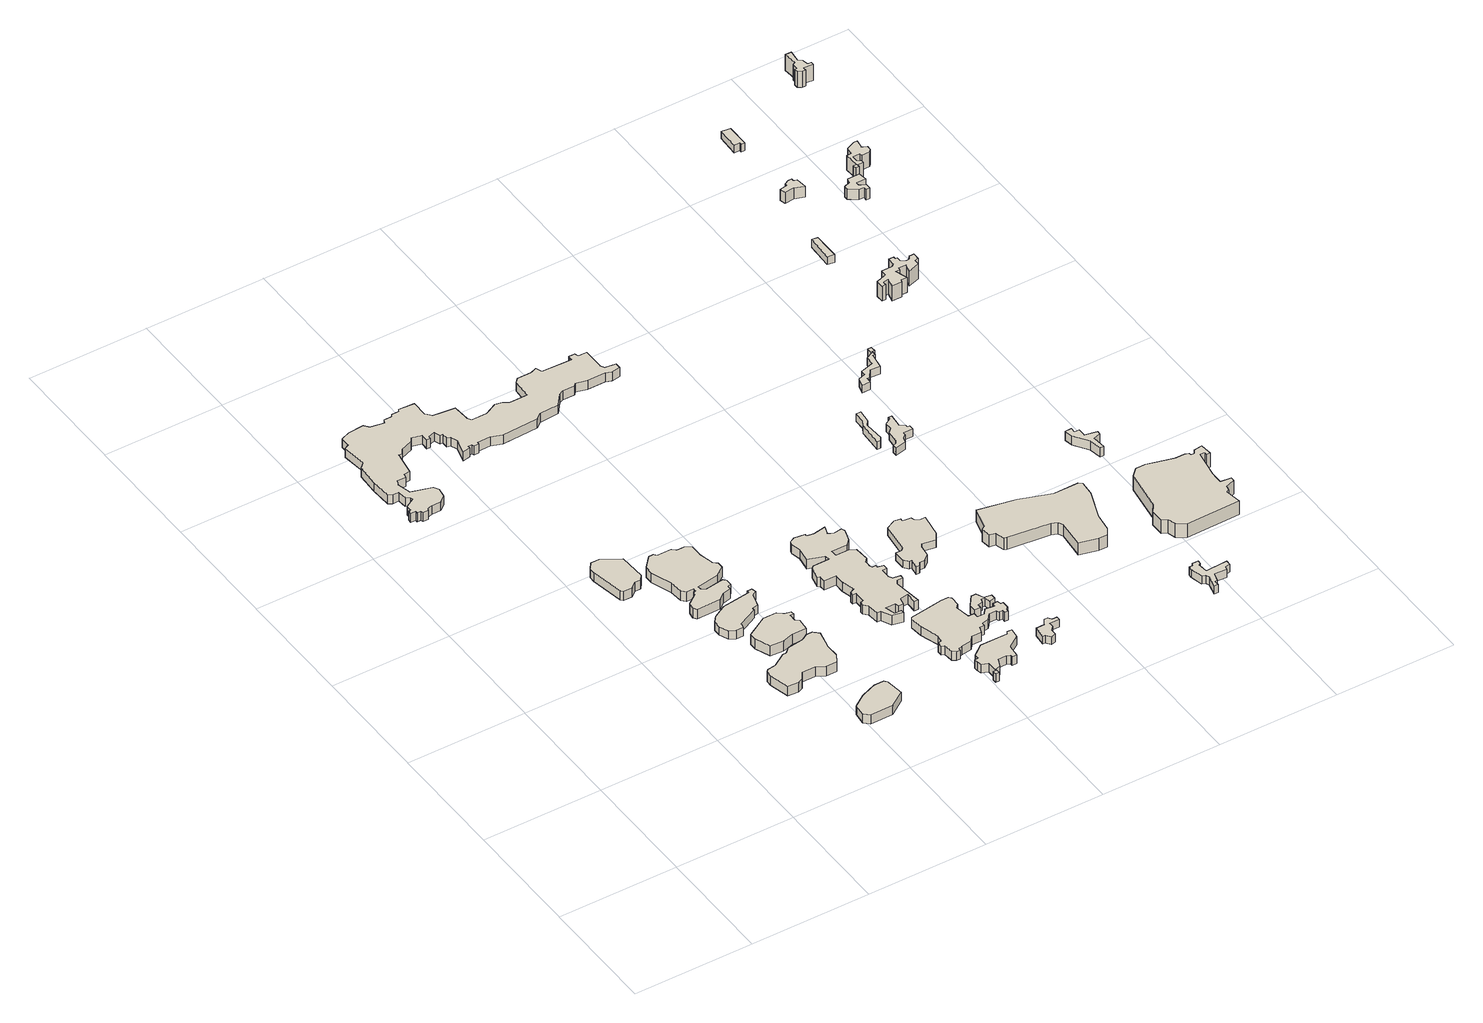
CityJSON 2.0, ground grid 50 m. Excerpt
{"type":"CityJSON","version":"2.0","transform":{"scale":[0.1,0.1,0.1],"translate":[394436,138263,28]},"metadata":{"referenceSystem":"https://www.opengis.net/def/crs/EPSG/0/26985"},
"CityObjects":{
"building1":{"type":"Building","attributes":{"measuredHeight":4.17,"roofElevation":59.48,"groundElevation":55.31,"footprintArea":204,"confidence":0.83,"heightSource":"learned pixel-footprint scale","storeysAboveGround":1},"geometry":[{"type":"Solid","lod":"1","boundaries":[[[[0,1,2,3,4,5,6,7,8,9,10]],[[11,12,13,14,15,16,17,18,19,20,21]],[[10,9,12,11]],[[9,8,13,12]],[[8,7,14,13]],[[7,6,15,14]],[[6,5,16,15]],[[5,4,17,16]],[[4,3,18,17]],[[3,2,19,18]],[[2,1,20,19]],[[1,0,21,20]],[[0,10,11,21]]]]}]},
"building2":{"type":"Building","attributes":{"measuredHeight":4.45,"roofElevation":58.15,"groundElevation":53.7,"footprintArea":373,"confidence":0.89,"heightSource":"learned pixel-footprint scale","storeysAboveGround":1},"geometry":[{"type":"Solid","lod":"1","boundaries":[[[[22,23,24,25,26,27,28,29,30,31,32,33,34,35,36,37,38,39,40,41]],[[42,43,44,45,46,47,48,49,50,51,52,53,54,55,56,57,58,59,60,61]],[[41,40,43,42]],[[40,39,44,43]],[[39,38,45,44]],[[38,37,46,45]],[[37,36,47,46]],[[36,35,48,47]],[[35,34,49,48]],[[34,33,50,49]],[[33,32,51,50]],[[32,31,52,51]],[[31,30,53,52]],[[30,29,54,53]],[[29,28,55,54]],[[28,27,56,55]],[[27,26,57,56]],[[26,25,58,57]],[[25,24,59,58]],[[24,23,60,59]],[[23,22,61,60]],[[22,41,42,61]]]]}]},
"building3":{"type":"Building","attributes":{"measuredHeight":4.24,"roofElevation":57.32,"groundElevation":53.08,"footprintArea":181,"confidence":0.87,"heightSource":"learned pixel-footprint scale","storeysAboveGround":1},"geometry":[{"type":"Solid","lod":"1","boundaries":[[[[62,63,64,65,66,67,68,69,70]],[[71,72,73,74,75,76,77,78,79]],[[70,69,72,71]],[[69,68,73,72]],[[68,67,74,73]],[[67,66,75,74]],[[66,65,76,75]],[[65,64,77,76]],[[64,63,78,77]],[[63,62,79,78]],[[62,70,71,79]]]]}]},
"building4":{"type":"Building","attributes":{"measuredHeight":3.87,"roofElevation":58.15,"groundElevation":54.28,"footprintArea":185.8,"confidence":0.88,"heightSource":"learned pixel-footprint scale","storeysAboveGround":1},"geometry":[{"type":"Solid","lod":"1","boundaries":[[[[80,81,82,83,84,85,86,87,88,89,90,91,92,93,94,95]],[[96,97,98,99,100,101,102,103,104,105,106,107,108,109,110,111]],[[95,94,97,96]],[[94,93,98,97]],[[93,92,99,98]],[[92,91,100,99]],[[91,90,101,100]],[[90,89,102,101]],[[89,88,103,102]],[[88,87,104,103]],[[87,86,105,104]],[[86,85,106,105]],[[85,84,107,106]],[[84,83,108,107]],[[83,82,109,108]],[[82,81,110,109]],[[81,80,111,110]],[[80,95,96,111]]]]}]},
"building5":{"type":"Building","attributes":{"measuredHeight":4.7,"roofElevation":58.59,"groundElevation":53.89,"footprintArea":216.8,"confidence":0.84,"heightSource":"learned pixel-footprint scale","storeysAboveGround":2},"geometry":[{"type":"Solid","lod":"1","boundaries":[[[[112,113,114,115,116,117,118,119,120,121,122,123,124,125]],[[126,127,128,129,130,131,132,133,134,135,136,137,138,139]],[[125,124,127,126]],[[124,123,128,127]],[[123,122,129,128]],[[122,121,130,129]],[[121,120,131,130]],[[120,119,132,131]],[[119,118,133,132]],[[118,117,134,133]],[[117,116,135,134]],[[116,115,136,135]],[[115,114,137,136]],[[114,113,138,137]],[[113,112,139,138]],[[112,125,126,139]]]]}]},
"building6":{"type":"Building","attributes":{"measuredHeight":4.59,"roofElevation":59.08,"groundElevation":54.49,"footprintArea":534.2,"confidence":0.87,"heightSource":"learned pixel-footprint scale","storeysAboveGround":2},"geometry":[{"type":"Solid","lod":"1","boundaries":[[[[140,141,142,143,144,145,146,147,148,149,150,151,152,153,154,155,156,157,158,159,160,161,162,163,164,165,166,167,168,169,170,171,172,173]],[[174,175,176,177,178,179,180,181,182,183,184,185,186,187,188,189,190,191,192,193,194,195,196,197,198,199,200,201,202,203,204,205,206,207]],[[173,172,175,174]],[[172,171,176,175]],[[171,170,177,176]],[[170,169,178,177]],[[169,168,179,178]],[[168,167,180,179]],[[167,166,181,180]],[[166,165,182,181]],[[165,164,183,182]],[[164,163,184,183]],[[163,162,185,184]],[[162,161,186,185]],[[161,160,187,186]],[[160,159,188,187]],[[159,158,189,188]],[[158,157,190,189]],[[157,156,191,190]],[[156,155,192,191]],[[155,154,193,192]],[[154,153,194,193]],[[153,152,195,194]],[[152,151,196,195]],[[151,150,197,196]],[[150,149,198,197]],[[149,148,199,198]],[[148,147,200,199]],[[147,146,201,200]],[[146,145,202,201]],[[145,144,203,202]],[[144,143,204,203]],[[143,142,205,204]],[[142,141,206,205]],[[141,140,207,206]],[[140,173,174,207]]]]}]},
"building7":{"type":"Building","attributes":{"measuredHeight":4.15,"roofElevation":64.35,"groundElevation":60.2,"footprintArea":1922.8,"confidence":0.74,"heightSource":"learned pixel-footprint scale","storeysAboveGround":1},"geometry":[{"type":"Solid","lod":"1","boundaries":[[[[208,209,210,211,212,213,214,215,216,217,218,219,220,221,222,223,224,225,226,227,228,229,230,231,232,233,234,235,236,237,238,239,240,241,242,243,244,245,246,247,248,249,250,251,252,253,254,255,256,257,258,259,260,261,262,263,264,265,266,267,268,269,270,271,272,273,274,275,276,277,278,279,280,281,282,283,284,285,286,287,288,289,290,291,292,293,294,295,296,297,298,299,300,301,302,303,304,305,306,307,308]],[[309,310,311,312,313,314,315,316,317,318,319,320,321,322,323,324,325,326,327,328,329,330,331,332,333,334,335,336,337,338,339,340,341,342,343,344,345,346,347,348,349,350,351,352,353,354,355,356,357,358,359,360,361,362,363,364,365,366,367,368,369,370,371,372,373,374,375,376,377,378,379,380,381,382,383,384,385,386,387,388,389,390,391,392,393,394,395,396,397,398,399,400,401,402,403,404,405,406,407,408,409]],[[308,307,310,309]],[[307,306,311,310]],[[306,305,312,311]],[[305,304,313,312]],[[304,303,314,313]],[[303,302,315,314]],[[302,301,316,315]],[[301,300,317,316]],[[300,299,318,317]],[[299,298,319,318]],[[298,297,320,319]],[[297,296,321,320]],[[296,295,322,321]],[[295,294,323,322]],[[294,293,324,323]],[[293,292,325,324]],[[292,291,326,325]],[[291,290,327,326]],[[290,289,328,327]],[[289,288,329,328]],[[288,287,330,329]],[[287,286,331,330]],[[286,285,332,331]],[[285,284,333,332]],[[284,283,334,333]],[[283,282,335,334]],[[282,281,336,335]],[[281,280,337,336]],[[280,279,338,337]],[[279,278,339,338]],[[278,277,340,339]],[[277,276,341,340]],[[276,275,342,341]],[[275,274,343,342]],[[274,273,344,343]],[[273,272,345,344]],[[272,271,346,345]],[[271,270,347,346]],[[270,269,348,347]],[[269,268,349,348]],[[268,267,350,349]],[[267,266,351,350]],[[266,265,352,351]],[[265,264,353,352]],[[264,263,354,353]],[[263,262,355,354]],[[262,261,356,355]],[[261,260,357,356]],[[260,259,358,357]],[[259,258,359,358]],[[258,257,360,359]],[[257,256,361,360]],[[256,255,362,361]],[[255,254,363,362]],[[254,253,364,363]],[[253,252,365,364]],[[252,251,366,365]],[[251,250,367,366]],[[250,249,368,367]],[[249,248,369,368]],[[248,247,370,369]],[[247,246,371,370]],[[246,245,372,371]],[[245,244,373,372]],[[244,243,374,373]],[[243,242,375,374]],[[242,241,376,375]],[[241,240,377,376]],[[240,239,378,377]],[[239,238,379,378]],[[238,237,380,379]],[[237,236,381,380]],[[236,235,382,381]],[[235,234,383,382]],[[234,233,384,383]],[[233,232,385,384]],[[232,231,386,385]],[[231,230,387,386]],[[230,229,388,387]],[[229,228,389,388]],[[228,227,390,389]],[[227,226,391,390]],[[226,225,392,391]],[[225,224,393,392]],[[224,223,394,393]],[[223,222,395,394]],[[222,221,396,395]],[[221,220,397,396]],[[220,219,398,397]],[[219,218,399,398]],[[218,217,400,399]],[[217,216,401,400]],[[216,215,402,401]],[[215,214,403,402]],[[214,213,404,403]],[[213,212,405,404]],[[212,211,406,405]],[[211,210,407,406]],[[210,209,408,407]],[[209,208,409,408]],[[208,308,309,409]]]]}]},
"building8":{"type":"Building","attributes":{"measuredHeight":4.42,"roofElevation":57.79,"groundElevation":53.37,"footprintArea":798.2,"confidence":0.84,"heightSource":"learned pixel-footprint scale","storeysAboveGround":1},"geometry":[{"type":"Solid","lod":"1","boundaries":[[[[410,411,412,413,414,415,416,417,418,419,420,421,422,423,424,425,426,427,428,429,430,431,432,433,434,435,436,437,438,439,440,441,442,443,444,445,446,447,448,449,450,451,452,453,454,455,456,457,458,459,460,461,462,463,464,465,466,467,468,469,470,471,472,473,474]],[[475,476,477,478,479,480,481,482,483,484,485,486,487,488,489,490,491,492,493,494,495,496,497,498,499,500,501,502,503,504,505,506,507,508,509,510,511,512,513,514,515,516,517,518,519,520,521,522,523,524,525,526,527,528,529,530,531,532,533,534,535,536,537,538,539]],[[474,473,476,475]],[[473,472,477,476]],[[472,471,478,477]],[[471,470,479,478]],[[470,469,480,479]],[[469,468,481,480]],[[468,467,482,481]],[[467,466,483,482]],[[466,465,484,483]],[[465,464,485,484]],[[464,463,486,485]],[[463,462,487,486]],[[462,461,488,487]],[[461,460,489,488]],[[460,459,490,489]],[[459,458,491,490]],[[458,457,492,491]],[[457,456,493,492]],[[456,455,494,493]],[[455,454,495,494]],[[454,453,496,495]],[[453,452,497,496]],[[452,451,498,497]],[[451,450,499,498]],[[450,449,500,499]],[[449,448,501,500]],[[448,447,502,501]],[[447,446,503,502]],[[446,445,504,503]],[[445,444,505,504]],[[444,443,506,505]],[[443,442,507,506]],[[442,441,508,507]],[[441,440,509,508]],[[440,439,510,509]],[[439,438,511,510]],[[438,437,512,511]],[[437,436,513,512]],[[436,435,514,513]],[[435,434,515,514]],[[434,433,516,515]],[[433,432,517,516]],[[432,431,518,517]],[[431,430,519,518]],[[430,429,520,519]],[[429,428,521,520]],[[428,427,522,521]],[[427,426,523,522]],[[426,425,524,523]],[[425,424,525,524]],[[424,423,526,525]],[[423,422,527,526]],[[422,421,528,527]],[[421,420,529,528]],[[420,419,530,529]],[[419,418,531,530]],[[418,417,532,531]],[[417,416,533,532]],[[416,415,534,533]],[[415,414,535,534]],[[414,413,536,535]],[[413,412,537,536]],[[412,411,538,537]],[[411,410,539,538]],[[410,474,475,539]]]]}]},
"building9":{"type":"Building","attributes":{"measuredHeight":4.07,"roofElevation":55.33,"groundElevation":51.26,"footprintArea":173.2,"confidence":0.86,"heightSource":"learned pixel-footprint scale","storeysAboveGround":1},"geometry":[{"type":"Solid","lod":"1","boundaries":[[[[540,541,542,543,544,545,546,547,548,549,550,551,552,553,554,555,556,557,558,559,560,561,562]],[[563,564,565,566,567,568,569,570,571,572,573,574,575,576,577,578,579,580,581,582,583,584,585]],[[562,561,564,563]],[[561,560,565,564]],[[560,559,566,565]],[[559,558,567,566]],[[558,557,568,567]],[[557,556,569,568]],[[556,555,570,569]],[[555,554,571,570]],[[554,553,572,571]],[[553,552,573,572]],[[552,551,574,573]],[[551,550,575,574]],[[550,549,576,575]],[[549,548,577,576]],[[548,547,578,577]],[[547,546,579,578]],[[546,545,580,579]],[[545,544,581,580]],[[544,543,582,581]],[[543,542,583,582]],[[542,541,584,583]],[[541,540,585,584]],[[540,562,563,585]]]]}]},
"building10":{"type":"Building","attributes":{"measuredHeight":4.09,"roofElevation":55.97,"groundElevation":51.88,"footprintArea":446.2,"confidence":0.87,"heightSource":"learned pixel-footprint scale","storeysAboveGround":1},"geometry":[{"type":"Solid","lod":"1","boundaries":[[[[586,587,588,589,590,591,592,593,594,595,596,597,598,599,600,601,602,603,604,605,606,607,608,609,610,611,612,613,614,615,616,617,618,619,620,621,622,623,624,625,626,627,628]],[[629,630,631,632,633,634,635,636,637,638,639,640,641,642,643,644,645,646,647,648,649,650,651,652,653,654,655,656,657,658,659,660,661,662,663,664,665,666,667,668,669,670,671]],[[628,627,630,629]],[[627,626,631,630]],[[626,625,632,631]],[[625,624,633,632]],[[624,623,634,633]],[[623,622,635,634]],[[622,621,636,635]],[[621,620,637,636]],[[620,619,638,637]],[[619,618,639,638]],[[618,617,640,639]],[[617,616,641,640]],[[616,615,642,641]],[[615,614,643,642]],[[614,613,644,643]],[[613,612,645,644]],[[612,611,646,645]],[[611,610,647,646]],[[610,609,648,647]],[[609,608,649,648]],[[608,607,650,649]],[[607,606,651,650]],[[606,605,652,651]],[[605,604,653,652]],[[604,603,654,653]],[[603,602,655,654]],[[602,601,656,655]],[[601,600,657,656]],[[600,599,658,657]],[[599,598,659,658]],[[598,597,660,659]],[[597,596,661,660]],[[596,595,662,661]],[[595,594,663,662]],[[594,593,664,663]],[[593,592,665,664]],[[592,591,666,665]],[[591,590,667,666]],[[590,589,668,667]],[[589,588,669,668]],[[588,587,670,669]],[[587,586,671,670]],[[586,628,629,671]]]]}]},
"building11":{"type":"Building","attributes":{"measuredHeight":3.8,"roofElevation":55.6,"groundElevation":51.8,"footprintArea":33.2,"confidence":0.72,"heightSource":"learned pixel-footprint scale","storeysAboveGround":1},"geometry":[{"type":"Solid","lod":"1","boundaries":[[[[672,673,674,675,676,677,678,679,680,681,682,683,684]],[[685,686,687,688,689,690,691,692,693,694,695,696,697]],[[684,683,686,685]],[[683,682,687,686]],[[682,681,688,687]],[[681,680,689,688]],[[680,679,690,689]],[[679,678,691,690]],[[678,677,692,691]],[[677,676,693,692]],[[676,675,694,693]],[[675,674,695,694]],[[674,673,696,695]],[[673,672,697,696]],[[672,684,685,697]]]]}]},
"building12":{"type":"Building","attributes":{"measuredHeight":3.57,"roofElevation":54.19,"groundElevation":50.62,"footprintArea":42,"confidence":0.79,"heightSource":"learned pixel-footprint scale","storeysAboveGround":1},"geometry":[{"type":"Solid","lod":"1","boundaries":[[[[698,699,700,701,702,703,704,705,706,707,708,709,710,711]],[[712,713,714,715,716,717,718,719,720,721,722,723,724,725]],[[711,710,713,712]],[[710,709,714,713]],[[709,708,715,714]],[[708,707,716,715]],[[707,706,717,716]],[[706,705,718,717]],[[705,704,719,718]],[[704,703,720,719]],[[703,702,721,720]],[[702,701,722,721]],[[701,700,723,722]],[[700,699,724,723]],[[699,698,725,724]],[[698,711,712,725]]]]}]},
"building13":{"type":"Building","attributes":{"measuredHeight":3.6,"roofElevation":56.63,"groundElevation":53.03,"footprintArea":279.2,"confidence":0.84,"heightSource":"learned pixel-footprint scale","storeysAboveGround":1},"geometry":[{"type":"Solid","lod":"1","boundaries":[[[[726,727,728,729,730,731,732,733,734,735,736,737,738,739,740,741,742,743,744,745,746,747,748]],[[749,750,751,752,753,754,755,756,757,758,759,760,761,762,763,764,765,766,767,768,769,770,771]],[[748,747,750,749]],[[747,746,751,750]],[[746,745,752,751]],[[745,744,753,752]],[[744,743,754,753]],[[743,742,755,754]],[[742,741,756,755]],[[741,740,757,756]],[[740,739,758,757]],[[739,738,759,758]],[[738,737,760,759]],[[737,736,761,760]],[[736,735,762,761]],[[735,734,763,762]],[[734,733,764,763]],[[733,732,765,764]],[[732,731,766,765]],[[731,730,767,766]],[[730,729,768,767]],[[729,728,769,768]],[[728,727,770,769]],[[727,726,771,770]],[[726,748,749,771]]]]}]},
"building14":{"type":"Building","attributes":{"measuredHeight":5.55,"roofElevation":58.07,"groundElevation":52.52,"footprintArea":858.5,"confidence":0.84,"heightSource":"learned pixel-footprint scale","storeysAboveGround":2},"geometry":[{"type":"Solid","lod":"1","boundaries":[[[[772,773,774,775,776,777,778,779,780,781,782,783,784,785,786,787,788,789,790,791]],[[792,793,794,795,796,797,798,799,800,801,802,803,804,805,806,807,808,809,810,811]],[[791,790,793,792]],[[790,789,794,793]],[[789,788,795,794]],[[788,787,796,795]],[[787,786,797,796]],[[786,785,798,797]],[[785,784,799,798]],[[784,783,800,799]],[[783,782,801,800]],[[782,781,802,801]],[[781,780,803,802]],[[780,779,804,803]],[[779,778,805,804]],[[778,777,806,805]],[[777,776,807,806]],[[776,775,808,807]],[[775,774,809,808]],[[774,773,810,809]],[[773,772,811,810]],[[772,791,792,811]]]]}]},
"building15":{"type":"Building","attributes":{"measuredHeight":3.56,"roofElevation":55.37,"groundElevation":51.81,"footprintArea":30.5,"confidence":0.79,"heightSource":"learned pixel-footprint scale","storeysAboveGround":1},"geometry":[{"type":"Solid","lod":"1","boundaries":[[[[812,813,814,815,816,817,818,819,820]],[[821,822,823,824,825,826,827,828,829]],[[820,819,822,821]],[[819,818,823,822]],[[818,817,824,823]],[[817,816,825,824]],[[816,815,826,825]],[[815,814,827,826]],[[814,813,828,827]],[[813,812,829,828]],[[812,820,821,829]]]]}]},
"building16":{"type":"Building","attributes":{"measuredHeight":3.63,"roofElevation":55.46,"groundElevation":51.83,"footprintArea":68,"confidence":0.83,"heightSource":"learned pixel-footprint scale","storeysAboveGround":1},"geometry":[{"type":"Solid","lod":"1","boundaries":[[[[830,831,832,833,834,835,836,837,838,839,840,841,842,843,844,845,846,847,848]],[[849,850,851,852,853,854,855,856,857,858,859,860,861,862,863,864,865,866,867]],[[848,847,850,849]],[[847,846,851,850]],[[846,845,852,851]],[[845,844,853,852]],[[844,843,854,853]],[[843,842,855,854]],[[842,841,856,855]],[[841,840,857,856]],[[840,839,858,857]],[[839,838,859,858]],[[838,837,860,859]],[[837,836,861,860]],[[836,835,862,861]],[[835,834,863,862]],[[834,833,864,863]],[[833,832,865,864]],[[832,831,866,865]],[[831,830,867,866]],[[830,848,849,867]]]]}]},
"building17":{"type":"Building","attributes":{"measuredHeight":3.75,"roofElevation":52.79,"groundElevation":49.04,"footprintArea":63,"confidence":0.83,"heightSource":"learned pixel-footprint scale","storeysAboveGround":1},"geometry":[{"type":"Solid","lod":"1","boundaries":[[[[868,869,870,871,872,873,874,875,876,877,878,879,880,881,882,883,884,885,886,887]],[[888,889,890,891,892,893,894,895,896,897,898,899,900,901,902,903,904,905,906,907]],[[887,886,889,888]],[[886,885,890,889]],[[885,884,891,890]],[[884,883,892,891]],[[883,882,893,892]],[[882,881,894,893]],[[881,880,895,894]],[[880,879,896,895]],[[879,878,897,896]],[[878,877,898,897]],[[877,876,899,898]],[[876,875,900,899]],[[875,874,901,900]],[[874,873,902,901]],[[873,872,903,902]],[[872,871,904,903]],[[871,870,905,904]],[[870,869,906,905]],[[869,868,907,906]],[[868,887,888,907]]]]}]},
"building18":{"type":"Building","attributes":{"measuredHeight":3.61,"roofElevation":52.66,"groundElevation":49.05,"footprintArea":47,"confidence":0.78,"heightSource":"learned pixel-footprint scale","storeysAboveGround":1},"geometry":[{"type":"Solid","lod":"1","boundaries":[[[[908,909,910,911,912,913,914,915,916,917,918,919,920,921,922,923,924,925]],[[926,927,928,929,930,931,932,933,934,935,936,937,938,939,940,941,942,943]],[[925,924,927,926]],[[924,923,928,927]],[[923,922,929,928]],[[922,921,930,929]],[[921,920,931,930]],[[920,919,932,931]],[[919,918,933,932]],[[918,917,934,933]],[[917,916,935,934]],[[916,915,936,935]],[[915,914,937,936]],[[914,913,938,937]],[[913,912,939,938]],[[912,911,940,939]],[[911,910,941,940]],[[910,909,942,941]],[[909,908,943,942]],[[908,925,926,943]]]]}]},
"building19":{"type":"Building","attributes":{"measuredHeight":4.31,"roofElevation":56.82,"groundElevation":52.51,"footprintArea":46.8,"confidence":0.77,"heightSource":"learned pixel-footprint scale","storeysAboveGround":1},"geometry":[{"type":"Solid","lod":"1","boundaries":[[[[944,945,946,947,948,949,950,951,952,953,954,955]],[[956,957,958,959,960,961,962,963,964,965,966,967]],[[955,954,957,956]],[[954,953,958,957]],[[953,952,959,958]],[[952,951,960,959]],[[951,950,961,960]],[[950,949,962,961]],[[949,948,963,962]],[[948,947,964,963]],[[947,946,965,964]],[[946,945,966,965]],[[945,944,967,966]],[[944,955,956,967]]]]}]},
"building20":{"type":"Building","attributes":{"measuredHeight":6.44,"roofElevation":58.58,"groundElevation":52.14,"footprintArea":927.8,"confidence":0.69,"heightSource":"learned pixel-footprint scale","storeysAboveGround":2},"geometry":[{"type":"Solid","lod":"1","boundaries":[[[[968,969,970,971,972,973,974,975,976,977,978,979,980,981,982,983,984,985,986,987,988,989,990,991,992,993,994,995]],[[996,997,998,999,1000,1001,1002,1003,1004,1005,1006,1007,1008,1009,1010,1011,1012,1013,1014,1015,1016,1017,1018,1019,1020,1021,1022,1023]],[[995,994,997,996]],[[994,993,998,997]],[[993,992,999,998]],[[992,991,1000,999]],[[991,990,1001,1000]],[[990,989,1002,1001]],[[989,988,1003,1002]],[[988,987,1004,1003]],[[987,986,1005,1004]],[[986,985,1006,1005]],[[985,984,1007,1006]],[[984,983,1008,1007]],[[983,982,1009,1008]],[[982,981,1010,1009]],[[981,980,1011,1010]],[[980,979,1012,1011]],[[979,978,1013,1012]],[[978,977,1014,1013]],[[977,976,1015,1014]],[[976,975,1016,1015]],[[975,974,1017,1016]],[[974,973,1018,1017]],[[973,972,1019,1018]],[[972,971,1020,1019]],[[971,970,1021,1020]],[[970,969,1022,1021]],[[969,968,1023,1022]],[[968,995,996,1023]]]]}]},
"building21":{"type":"Building","attributes":{"measuredHeight":3.83,"roofElevation":44.5,"groundElevation":40.67,"footprintArea":31.2,"confidence":0.76,"heightSource":"learned pixel-footprint scale","storeysAboveGround":1},"geometry":[{"type":"Solid","lod":"1","boundaries":[[[[1024,1025,1026,1027]],[[1028,1029,1030,1031]],[[1027,1026,1029,1028]],[[1026,1025,1030,1029]],[[1025,1024,1031,1030]],[[1024,1027,1028,1031]]]]}]},
"building22":{"type":"Building","attributes":{"measuredHeight":7.01,"roofElevation":51.63,"groundElevation":44.62,"footprintArea":104,"confidence":0.62,"heightSource":"learned pixel-footprint scale","storeysAboveGround":2},"geometry":[{"type":"Solid","lod":"1","boundaries":[[[[1032,1033,1034,1035,1036,1037,1038,1039,1040,1041,1042,1043,1044,1045,1046,1047,1048,1049,1050,1051,1052,1053,1054,1055,1056,1057,1058,1059,1060,1061]],[[1062,1063,1064,1065,1066,1067,1068,1069,1070,1071,1072,1073,1074,1075,1076,1077,1078,1079,1080,1081,1082,1083,1084,1085,1086,1087,1088,1089,1090,1091]],[[1061,1060,1063,1062]],[[1060,1059,1064,1063]],[[1059,1058,1065,1064]],[[1058,1057,1066,1065]],[[1057,1056,1067,1066]],[[1056,1055,1068,1067]],[[1055,1054,1069,1068]],[[1054,1053,1070,1069]],[[1053,1052,1071,1070]],[[1052,1051,1072,1071]],[[1051,1050,1073,1072]],[[1050,1049,1074,1073]],[[1049,1048,1075,1074]],[[1048,1047,1076,1075]],[[1047,1046,1077,1076]],[[1046,1045,1078,1077]],[[1045,1044,1079,1078]],[[1044,1043,1080,1079]],[[1043,1042,1081,1080]],[[1042,1041,1082,1081]],[[1041,1040,1083,1082]],[[1040,1039,1084,1083]],[[1039,1038,1085,1084]],[[1038,1037,1086,1085]],[[1037,1036,1087,1086]],[[1036,1035,1088,1087]],[[1035,1034,1089,1088]],[[1034,1033,1090,1089]],[[1033,1032,1091,1090]],[[1032,1061,1062,1091]]]]}]},
"building23":{"type":"Building","attributes":{"measuredHeight":5.24,"roofElevation":40.31,"groundElevation":35.07,"footprintArea":31.8,"confidence":0.52,"heightSource":"learned pixel-footprint scale","storeysAboveGround":2},"geometry":[{"type":"Solid","lod":"1","boundaries":[[[[1092,1093,1094,1095,1096,1097,1098,1099,1100,1101]],[[1102,1103,1104,1105,1106,1107,1108,1109,1110,1111]],[[1101,1100,1103,1102]],[[1100,1099,1104,1103]],[[1099,1098,1105,1104]],[[1098,1097,1106,1105]],[[1097,1096,1107,1106]],[[1096,1095,1108,1107]],[[1095,1094,1109,1108]],[[1094,1093,1110,1109]],[[1093,1092,1111,1110]],[[1092,1101,1102,1111]]]]}]},
"building24":{"type":"Building","attributes":{"measuredHeight":3.41,"roofElevation":33.95,"groundElevation":30.54,"footprintArea":35.8,"confidence":0.64,"heightSource":"learned pixel-footprint scale","storeysAboveGround":1},"geometry":[{"type":"Solid","lod":"1","boundaries":[[[[1112,1113,1114,1115,1116,1117]],[[1118,1119,1120,1121,1122,1123]],[[1117,1116,1119,1118]],[[1116,1115,1120,1119]],[[1115,1114,1121,1120]],[[1114,1113,1122,1121]],[[1113,1112,1123,1122]],[[1112,1117,1118,1123]]]]}]},
"building25":{"type":"Building","attributes":{"measuredHeight":4.96,"roofElevation":42.52,"groundElevation":37.56,"footprintArea":38.5,"confidence":0.6,"heightSource":"learned pixel-footprint scale","storeysAboveGround":2},"geometry":[{"type":"Solid","lod":"1","boundaries":[[[[1124,1125,1126,1127,1128,1129,1130,1131,1132,1133,1134,1135,1136]],[[1137,1138,1139,1140,1141,1142,1143,1144,1145,1146,1147,1148,1149]],[[1136,1135,1138,1137]],[[1135,1134,1139,1138]],[[1134,1133,1140,1139]],[[1133,1132,1141,1140]],[[1132,1131,1142,1141]],[[1131,1130,1143,1142]],[[1130,1129,1144,1143]],[[1129,1128,1145,1144]],[[1128,1127,1146,1145]],[[1127,1126,1147,1146]],[[1126,1125,1148,1147]],[[1125,1124,1149,1148]],[[1124,1136,1137,1149]]]]}]},
"building26":{"type":"Building","attributes":{"measuredHeight":6.87,"roofElevation":43.5,"groundElevation":36.63,"footprintArea":52.8,"confidence":0.67,"heightSource":"learned pixel-footprint scale","storeysAboveGround":2},"geometry":[{"type":"Solid","lod":"1","boundaries":[[[[1150,1151,1152,1153,1154,1155,1156,1157,1158,1159,1160,1161,1162,1163,1164,1165,1166,1167,1168,1169]],[[1170,1171,1172,1173,1174,1175,1176,1177,1178,1179,1180,1181,1182,1183,1184,1185,1186,1187,1188,1189]],[[1169,1168,1171,1170]],[[1168,1167,1172,1171]],[[1167,1166,1173,1172]],[[1166,1165,1174,1173]],[[1165,1164,1175,1174]],[[1164,1163,1176,1175]],[[1163,1162,1177,1176]],[[1162,1161,1178,1177]],[[1161,1160,1179,1178]],[[1160,1159,1180,1179]],[[1159,1158,1181,1180]],[[1158,1157,1182,1181]],[[1157,1156,1183,1182]],[[1156,1155,1184,1183]],[[1155,1154,1185,1184]],[[1154,1153,1186,1185]],[[1153,1152,1187,1186]],[[1152,1151,1188,1187]],[[1151,1150,1189,1188]],[[1150,1169,1170,1189]]]]}]},
"building27":{"type":"Building","attributes":{"measuredHeight":7.56,"roofElevation":36.21,"groundElevation":28.65,"footprintArea":33.5,"confidence":0.72,"heightSource":"learned pixel-footprint scale","storeysAboveGround":3},"geometry":[{"type":"Solid","lod":"1","boundaries":[[[[1190,1191,1192,1193,1194,1195,1196,1197,1198,1199,1200,1201,1202,1203,1204]],[[1205,1206,1207,1208,1209,1210,1211,1212,1213,1214,1215,1216,1217,1218,1219]],[[1204,1203,1206,1205]],[[1203,1202,1207,1206]],[[1202,1201,1208,1207]],[[1201,1200,1209,1208]],[[1200,1199,1210,1209]],[[1199,1198,1211,1210]],[[1198,1197,1212,1211]],[[1197,1196,1213,1212]],[[1196,1195,1214,1213]],[[1195,1194,1215,1214]],[[1194,1193,1216,1215]],[[1193,1192,1217,1216]],[[1192,1191,1218,1217]],[[1191,1190,1219,1218]],[[1190,1204,1205,1219]]]]}]}
},
"vertices":[
[488,1263,273],[563,1218,273],[568,1108,273],[553,1088,273],[528,1088,273],[503,1068,273],[468,1068,273],[458,1077,273],[433,1213,273],[433,1238,273],[453,1263,273],[453,1263,315],[433,1238,315],[433,1213,315],[458,1077,315],[468,1068,315],[503,1068,315],[528,1088,315],[553,1088,315],[568,1108,315],[563,1218,315],[488,1263,315],
[923,527,257],[943,507,257],[928,432,257],[928,377,257],[908,342,257],[863,342,257],[828,362,257],[773,362,257],[753,332,257],[733,322,257],[688,327,257],[668,407,257],[668,432,257],[678,442,257],[713,447,257],[768,482,257],[783,482,257],[803,502,257],[873,512,257],[898,527,257],[898,527,302],[873,512,302],[803,502,302],[783,482,302],[768,482,302],[713,447,302],[678,442,302],[668,432,302],[668,407,302],[688,327,302],[733,322,302],[753,332,302],[773,362,302],[828,362,302],[863,342,302],[908,342,302],[928,377,302],[928,432,302],[943,507,302],[923,527,302],
[998,172,251],[1008,162,251],[1018,87,251],[953,42,251],[858,42,251],[838,62,251],[843,112,251],[893,147,251],[958,172,251],[958,172,293],[893,147,293],[843,112,293],[838,62,293],[858,42,293],[953,42,293],[1018,87,293],[1008,162,293],[998,172,293],
[868,842,263],[873,822,263],[853,812,263],[838,757,263],[813,752,263],[813,742,263],[733,702,263],[728,682,263],[698,682,263],[673,697,263],[658,732,263],[658,763,263],[678,787,263],[733,817,263],[848,832,263],[848,842,263],[848,842,302],[848,832,302],[733,817,302],[678,787,302],[658,763,302],[658,732,302],[673,697,302],[698,682,302],[728,682,302],[733,702,302],[813,742,302],[813,752,302],[838,757,302],[853,812,302],[873,822,302],[868,842,302],
[868,682,259],[893,662,259],[918,657,259],[918,642,259],[903,642,259],[903,612,259],[918,602,259],[913,552,259],[853,552,259],[808,537,259],[753,542,259],[728,602,259],[728,632,259],[813,682,259],[813,682,306],[728,632,306],[728,602,306],[753,542,306],[808,537,306],[853,552,306],[913,552,306],[918,602,306],[903,612,306],[903,642,306],[918,642,306],[918,657,306],[893,662,306],[868,682,306],
[668,1183,265],[678,1173,265],[738,1173,265],[753,1158,265],[783,1158,265],[808,1142,265],[808,1093,265],[823,1032,265],[838,1018,265],[838,992,265],[798,963,265],[708,947,265],[708,933,265],[723,922,265],[803,933,265],[813,922,265],[813,897,265],[798,893,265],[798,877,265],[763,868,265],[738,848,265],[638,848,265],[628,862,265],[633,888,265],[673,918,265],[678,933,265],[688,933,265],[688,947,265],[658,947,265],[643,963,265],[638,1018,265],[608,1103,265],[608,1138,265],[648,1183,265],[648,1183,311],[608,1138,311],[608,1103,311],[638,1018,311],[643,963,311],[658,947,311],[688,947,311],[688,933,311],[678,933,311],[673,918,311],[633,888,311],[628,862,311],[638,848,311],[738,848,311],[763,868,311],[798,877,311],[798,893,311],[813,897,311],[813,922,311],[803,933,311],[723,922,311],[708,933,311],[708,947,311],[798,963,311],[838,992,311],[838,1018,311],[823,1032,311],[808,1093,311],[808,1142,311],[783,1158,311],[753,1158,311],[738,1173,311],[678,1173,311],[668,1183,311],
[363,2289,322],[363,2224,322],[383,2199,322],[473,2189,322],[478,2119,322],[488,2104,322],[553,2104,322],[603,2129,322],[633,2123,322],[653,2109,322],[728,2109,322],[733,2189,322],[748,2204,322],[808,2204,322],[833,2214,322],[843,2189,322],[968,2184,322],[968,2204,322],[993,2204,322],[998,2189,322],[1034,2189,322],[1034,2099,322],[1043,2084,322],[1088,2078,322],[1088,2054,322],[1053,2049,322],[1028,2058,322],[953,2058,322],[908,2069,322],[898,2058,322],[848,2058,322],[828,2049,322],[793,2004,322],[713,1999,322],[688,1979,322],[538,1973,322],[493,1988,322],[438,1988,322],[438,1979,322],[418,1979,322],[412,1988,322],[398,1988,322],[398,1979,322],[367,1973,322],[383,2038,322],[373,2064,322],[358,2069,322],[358,2094,322],[347,2094,322],[338,2119,322],[308,2109,322],[308,2099,322],[293,2099,322],[293,2129,322],[253,2139,322],[242,2123,322],[192,2104,322],[177,2084,322],[163,2084,322],[147,1988,322],[122,1984,322],[118,1968,322],[82,1968,322],[73,1948,322],[87,1894,322],[172,1869,322],[183,1849,322],[177,1809,322],[152,1788,322],[112,1788,322],[92,1784,322],[87,1773,322],[67,1773,322],[62,1784,322],[47,1784,322],[47,1793,322],[27,1793,322],[27,1809,322],[37,1809,322],[37,1833,322],[73,1854,322],[73,1869,322],[57,1878,322],[53,1914,322],[27,1914,322],[12,1923,322],[7,2009,322],[12,2099,322],[33,2119,322],[22,2219,322],[42,2229,322],[42,2269,322],[78,2284,322],[143,2289,322],[158,2269,322],[217,2259,322],[223,2274,322],[257,2274,322],[262,2284,322],[293,2284,322],[298,2294,322],[298,2294,364],[293,2284,364],[262,2284,364],[257,2274,364],[223,2274,364],[217,2259,364],[158,2269,364],[143,2289,364],[78,2284,364],[42,2269,364],[42,2229,364],[22,2219,364],[33,2119,364],[12,2099,364],[7,2009,364],[12,1923,364],[27,1914,364],[53,1914,364],[57,1878,364],[73,1869,364],[73,1854,364],[37,1833,364],[37,1809,364],[27,1809,364],[27,1793,364],[47,1793,364],[47,1784,364],[62,1784,364],[67,1773,364],[87,1773,364],[92,1784,364],[112,1788,364],[152,1788,364],[177,1809,364],[183,1849,364],[172,1869,364],[87,1894,364],[73,1948,364],[82,1968,364],[118,1968,364],[122,1984,364],[147,1988,364],[163,2084,364],[177,2084,364],[192,2104,364],[242,2123,364],[253,2139,364],[293,2129,364],[293,2099,364],[308,2099,364],[308,2109,364],[338,2119,364],[347,2094,364],[358,2094,364],[358,2069,364],[373,2064,364],[383,2038,364],[367,1973,364],[398,1979,364],[398,1988,364],[412,1988,364],[418,1979,364],[438,1979,364],[438,1988,364],[493,1988,364],[538,1973,364],[688,1979,364],[713,1999,364],[793,2004,364],[828,2049,364],[848,2058,364],[898,2058,364],[908,2069,364],[953,2058,364],[1028,2058,364],[1053,2049,364],[1088,2054,364],[1088,2078,364],[1043,2084,364],[1034,2099,364],[1034,2189,364],[998,2189,364],[993,2204,364],[968,2204,364],[968,2184,364],[843,2189,364],[833,2214,364],[808,2204,364],[748,2204,364],[733,2189,364],[728,2109,364],[653,2109,364],[633,2123,364],[603,2129,364],[553,2104,364],[488,2104,364],[478,2119,364],[473,2189,364],[383,2199,364],[363,2224,364],[363,2289,364],
[1193,992,254],[1193,983,254],[1223,978,254],[1274,987,254],[1263,953,254],[1283,942,254],[1319,947,254],[1324,933,254],[1308,882,254],[1289,862,254],[1223,862,254],[1223,837,254],[1279,837,254],[1303,822,254],[1308,763,254],[1294,747,254],[1294,722,254],[1299,712,254],[1314,712,254],[1314,702,254],[1339,697,254],[1339,677,254],[1319,677,254],[1319,637,254],[1328,622,254],[1359,617,254],[1359,602,254],[1334,602,254],[1324,587,254],[1339,472,254],[1324,472,254],[1324,517,254],[1289,512,254],[1283,482,254],[1263,482,254],[1258,497,254],[1218,497,254],[1229,457,254],[1258,457,254],[1258,442,254],[1213,452,254],[1193,492,254],[1178,492,254],[1173,542,254],[1158,557,254],[1158,572,254],[1173,577,254],[1173,622,254],[1158,622,254],[1158,637,254],[1178,647,254],[1164,702,254],[1164,742,254],[1113,742,254],[1113,767,254],[1103,772,254],[1113,822,254],[1124,832,254],[1193,832,254],[1189,852,254],[1124,873,254],[1133,933,254],[1124,972,254],[1128,987,254],[1148,998,254],[1148,998,298],[1128,987,298],[1124,972,298],[1133,933,298],[1124,873,298],[1189,852,298],[1193,832,298],[1124,832,298],[1113,822,298],[1103,772,298],[1113,767,298],[1113,742,298],[1164,742,298],[1164,702,298],[1178,647,298],[1158,637,298],[1158,622,298],[1173,622,298],[1173,577,298],[1158,572,298],[1158,557,298],[1173,542,298],[1178,492,298],[1193,492,298],[1213,452,298],[1258,442,298],[1258,457,298],[1229,457,298],[1218,497,298],[1258,497,298],[1263,482,298],[1283,482,298],[1289,512,298],[1324,517,298],[1324,472,298],[1339,472,298],[1324,587,298],[1334,602,298],[1359,602,298],[1359,617,298],[1328,622,298],[1319,637,298],[1319,677,298],[1339,677,298],[1339,697,298],[1314,702,298],[1314,712,298],[1299,712,298],[1294,722,298],[1294,747,298],[1308,763,298],[1303,822,298],[1279,837,298],[1223,837,298],[1223,862,298],[1289,862,298],[1308,882,298],[1324,933,298],[1319,947,298],[1283,942,298],[1263,953,298],[1274,987,298],[1223,978,298],[1193,983,298],[1193,992,298],
[1549,177,233],[1544,137,233],[1494,102,233],[1489,51,233],[1469,51,233],[1469,62,233],[1454,67,233],[1419,67,233],[1404,31,233],[1384,27,233],[1384,6,233],[1369,6,233],[1369,22,233],[1379,22,233],[1379,67,233],[1354,76,233],[1348,96,233],[1348,112,233],[1364,112,233],[1364,132,233],[1409,167,233],[1524,167,233],[1529,177,233],[1529,177,273],[1524,167,273],[1409,167,273],[1364,132,273],[1364,112,273],[1348,112,273],[1348,96,273],[1354,76,273],[1379,67,273],[1379,22,273],[1369,22,273],[1369,6,273],[1384,6,273],[1384,27,273],[1404,31,273],[1419,67,273],[1454,67,273],[1469,62,273],[1469,51,273],[1489,51,273],[1494,102,273],[1544,137,273],[1549,177,273],
[1449,442,239],[1458,432,239],[1458,392,239],[1444,377,239],[1454,317,239],[1479,317,239],[1479,297,239],[1509,297,239],[1524,317,239],[1564,312,239],[1564,327,239],[1584,327,239],[1589,312,239],[1599,312,239],[1599,282,239],[1589,277,239],[1589,262,239],[1574,262,239],[1574,277,239],[1559,277,239],[1554,287,239],[1524,287,239],[1504,262,239],[1474,257,239],[1474,242,239],[1454,242,239],[1444,217,239],[1404,217,239],[1389,197,239],[1344,192,239],[1328,187,239],[1328,177,239],[1314,177,239],[1299,187,239],[1294,227,239],[1283,232,239],[1283,252,239],[1299,257,239],[1303,287,239],[1279,362,239],[1274,412,239],[1279,422,239],[1419,442,239],[1419,442,280],[1279,422,280],[1274,412,280],[1279,362,280],[1303,287,280],[1299,257,280],[1283,252,280],[1283,232,280],[1294,227,280],[1299,187,280],[1314,177,280],[1328,177,280],[1328,187,280],[1344,192,280],[1389,197,280],[1404,217,280],[1444,217,280],[1454,242,280],[1474,242,280],[1474,257,280],[1504,262,280],[1524,287,280],[1554,287,280],[1559,277,280],[1574,277,280],[1574,262,280],[1589,262,280],[1589,277,280],[1599,282,280],[1599,312,280],[1589,312,280],[1584,327,280],[1564,327,280],[1564,312,280],[1524,317,280],[1509,297,280],[1479,297,280],[1479,317,280],[1454,317,280],[1444,377,280],[1458,392,280],[1458,432,280],[1449,442,280],
[1544,407,238],[1559,377,238],[1589,372,238],[1589,352,238],[1564,347,238],[1559,372,238],[1544,372,238],[1539,357,238],[1519,352,238],[1519,337,238],[1494,337,238],[1494,367,238],[1524,407,238],[1524,407,276],[1494,367,276],[1494,337,276],[1519,337,276],[1519,352,276],[1539,357,276],[1544,372,276],[1559,372,276],[1564,347,276],[1589,352,276],[1589,372,276],[1559,377,276],[1544,407,276],
[1699,172,226],[1709,157,226],[1729,157,226],[1729,142,226],[1689,142,226],[1689,122,226],[1674,107,226],[1674,82,226],[1654,76,226],[1639,96,226],[1629,96,226],[1634,147,226],[1669,147,226],[1684,172,226],[1684,172,262],[1669,147,262],[1634,147,262],[1629,96,262],[1639,96,262],[1654,76,262],[1674,82,262],[1674,107,262],[1689,122,262],[1689,142,262],[1729,142,262],[1729,157,262],[1709,157,262],[1699,172,262],
[1534,888,250],[1534,877,250],[1569,873,250],[1574,857,250],[1594,848,250],[1614,848,250],[1599,752,250],[1579,722,250],[1524,732,250],[1514,718,250],[1509,672,250],[1484,652,250],[1464,652,250],[1454,637,250],[1439,637,250],[1444,677,250],[1434,677,250],[1419,697,250],[1419,742,250],[1444,742,250],[1454,752,250],[1469,873,250],[1509,893,250],[1509,893,286],[1469,873,286],[1454,752,286],[1444,742,286],[1419,742,286],[1419,697,286],[1434,677,286],[1444,677,286],[1439,637,286],[1454,637,286],[1464,652,286],[1484,652,286],[1509,672,286],[1514,718,286],[1524,732,286],[1579,722,286],[1599,752,286],[1614,848,286],[1594,848,286],[1574,857,286],[1569,873,286],[1534,877,286],[1534,888,286],
[1934,737,245],[2064,692,245],[2165,692,245],[2179,682,245],[2174,622,245],[2129,502,245],[2119,427,245],[2100,397,245],[2064,397,245],[1989,417,245],[1999,532,245],[1989,552,245],[1964,562,245],[1789,582,245],[1779,587,245],[1769,622,245],[1744,627,245],[1739,667,245],[1754,677,245],[1779,767,245],[1779,767,301],[1754,677,301],[1739,667,301],[1744,627,301],[1769,622,301],[1779,587,301],[1789,582,301],[1964,562,301],[1989,552,301],[1999,532,301],[1989,417,301],[2064,397,301],[2100,397,301],[2119,427,301],[2129,502,301],[2174,622,301],[2179,682,301],[2165,692,301],[2064,692,301],[1934,737,301],
[1739,1468,238],[1734,1413,238],[1719,1393,238],[1724,1313,238],[1714,1298,238],[1699,1298,238],[1704,1398,238],[1719,1423,238],[1719,1468,238],[1719,1468,274],[1719,1423,274],[1704,1398,274],[1699,1298,274],[1714,1298,274],[1724,1313,274],[1719,1393,274],[1734,1413,274],[1739,1468,274],
[1819,1388,238],[1814,1333,238],[1834,1318,238],[1834,1308,238],[1844,1308,238],[1844,1288,238],[1804,1288,238],[1804,1273,238],[1789,1263,238],[1784,1243,238],[1739,1233,238],[1739,1253,238],[1749,1253,238],[1759,1268,238],[1764,1318,238],[1779,1333,238],[1779,1363,238],[1804,1378,238],[1804,1388,238],[1804,1388,275],[1804,1378,275],[1779,1363,275],[1779,1333,275],[1764,1318,275],[1759,1268,275],[1749,1253,275],[1739,1253,275],[1739,1233,275],[1784,1243,275],[1789,1263,275],[1804,1273,275],[1804,1288,275],[1844,1288,275],[1844,1308,275],[1834,1308,275],[1834,1318,275],[1814,1333,275],[1819,1388,275],
[2329,152,210],[2329,137,210],[2320,132,210],[2325,92,210],[2415,96,210],[2415,76,210],[2394,72,210],[2390,57,210],[2340,62,210],[2329,27,210],[2320,27,210],[2320,6,210],[2304,6,210],[2315,57,210],[2309,72,210],[2295,76,210],[2284,127,210],[2284,142,210],[2300,142,210],[2304,152,210],[2304,152,248],[2300,142,248],[2284,142,248],[2284,127,248],[2295,76,248],[2309,72,248],[2315,57,248],[2304,6,248],[2320,6,248],[2320,27,248],[2329,27,248],[2340,62,248],[2390,57,248],[2394,72,248],[2415,76,248],[2415,96,248],[2325,92,248],[2320,132,248],[2329,137,248],[2329,152,248],
[1979,1768,211],[1979,1748,211],[1969,1748,211],[1969,1728,211],[1959,1728,211],[1949,1663,211],[1909,1668,211],[1884,1633,211],[1874,1633,211],[1874,1613,211],[1839,1613,211],[1849,1648,211],[1879,1658,211],[1879,1678,211],[1934,1693,211],[1934,1728,211],[1964,1743,211],[1964,1768,211],[1964,1768,247],[1964,1743,247],[1934,1728,247],[1934,1693,247],[1879,1678,247],[1879,1658,247],[1849,1648,247],[1839,1613,247],[1874,1613,247],[1874,1633,247],[1884,1633,247],[1909,1668,247],[1949,1663,247],[1959,1728,247],[1969,1728,247],[1969,1748,247],[1979,1748,247],[1979,1768,247],
[2315,967,245],[2315,947,245],[2335,947,245],[2335,913,245],[2385,902,245],[2385,888,245],[2355,877,245],[2360,822,245],[2345,822,245],[2335,873,245],[2295,933,245],[2289,967,245],[2289,967,288],[2295,933,288],[2335,873,288],[2345,822,288],[2360,822,288],[2355,877,288],[2385,888,288],[2385,902,288],[2335,913,288],[2335,947,288],[2315,947,288],[2315,967,288],
[2420,642,241],[2530,612,241],[2570,612,241],[2585,607,241],[2585,597,241],[2600,597,241],[2610,612,241],[2645,617,241],[2650,567,241],[2635,567,241],[2635,582,241],[2615,582,241],[2595,467,241],[2595,417,241],[2640,412,241],[2640,397,241],[2600,382,241],[2595,362,241],[2585,357,241],[2595,292,241],[2370,287,241],[2335,312,241],[2325,347,241],[2304,357,241],[2304,412,241],[2325,442,241],[2349,612,241],[2380,642,241],[2380,642,306],[2349,612,306],[2325,442,306],[2304,412,306],[2304,357,306],[2325,347,306],[2335,312,306],[2370,287,306],[2595,292,306],[2585,357,306],[2595,362,306],[2600,382,306],[2640,397,306],[2640,412,306],[2595,417,306],[2595,467,306],[2615,582,306],[2635,582,306],[2635,567,306],[2650,567,306],[2645,617,306],[2610,612,306],[2600,597,306],[2585,597,306],[2585,607,306],[2570,612,306],[2530,612,306],[2420,642,306],
[2194,2454,127],[2194,2344,127],[2165,2349,127],[2170,2459,127],[2170,2459,165],[2165,2349,165],[2194,2344,165],[2194,2454,165],
[2320,2149,166],[2320,2139,166],[2329,2139,166],[2329,2119,166],[2345,2109,166],[2360,2109,166],[2370,2123,166],[2390,2123,166],[2390,2094,166],[2374,2094,166],[2374,2069,166],[2325,2054,166],[2335,2089,166],[2304,2089,166],[2300,2078,166],[2284,2078,166],[2300,2029,166],[2275,2029,166],[2270,2019,166],[2230,2019,166],[2239,2058,166],[2215,2054,166],[2215,2038,166],[2199,2038,166],[2199,2069,166],[2244,2084,166],[2244,2109,166],[2289,2109,166],[2300,2119,166],[2300,2149,166],[2300,2149,236],[2300,2119,236],[2289,2109,236],[2244,2109,236],[2244,2084,236],[2199,2069,236],[2199,2038,236],[2215,2038,236],[2215,2054,236],[2239,2058,236],[2230,2019,236],[2270,2019,236],[2275,2029,236],[2300,2029,236],[2284,2078,236],[2300,2078,236],[2304,2089,236],[2335,2089,236],[2325,2054,236],[2374,2069,236],[2374,2094,236],[2390,2094,236],[2390,2123,236],[2370,2123,236],[2360,2109,236],[2345,2109,236],[2329,2119,236],[2329,2139,236],[2320,2139,236],[2320,2149,236],
[2315,2814,71],[2315,2804,71],[2329,2799,71],[2335,2754,71],[2295,2769,71],[2255,2765,71],[2250,2789,71],[2280,2794,71],[2280,2804,71],[2300,2814,71],[2300,2814,123],[2280,2804,123],[2280,2794,123],[2250,2789,123],[2255,2765,123],[2295,2769,123],[2335,2754,123],[2329,2799,123],[2315,2804,123],[2315,2814,123],
[2320,3225,25],[2320,3130,25],[2304,3130,25],[2304,3140,25],[2280,3140,25],[2284,3230,25],[2284,3230,60],[2280,3140,60],[2304,3140,60],[2304,3130,60],[2320,3130,60],[2320,3225,60],
[2520,2684,96],[2525,2649,96],[2485,2649,96],[2485,2634,96],[2510,2624,96],[2510,2599,96],[2495,2599,96],[2495,2614,96],[2475,2614,96],[2439,2639,96],[2439,2654,96],[2465,2664,96],[2470,2684,96],[2470,2684,145],[2465,2664,145],[2439,2654,145],[2439,2639,145],[2475,2614,145],[2495,2614,145],[2495,2599,145],[2510,2599,145],[2510,2624,145],[2485,2634,145],[2485,2649,145],[2525,2649,145],[2520,2684,145],
[2605,2830,86],[2600,2794,86],[2620,2784,86],[2620,2765,86],[2610,2754,86],[2575,2754,86],[2575,2765,86],[2545,2765,86],[2545,2739,86],[2560,2734,86],[2560,2719,86],[2535,2719,86],[2535,2709,86],[2520,2709,86],[2520,2724,86],[2535,2724,86],[2530,2784,86],[2550,2784,86],[2555,2814,86],[2590,2830,86],[2590,2830,155],[2555,2814,155],[2550,2784,155],[2530,2784,155],[2535,2724,155],[2520,2724,155],[2520,2709,155],[2535,2709,155],[2535,2719,155],[2560,2719,155],[2560,2734,155],[2545,2739,155],[2545,2765,155],[2575,2765,155],[2575,2754,155],[2610,2754,155],[2620,2765,155],[2620,2784,155],[2600,2794,155],[2605,2830,155],
[2715,3435,7],[2710,3385,7],[2725,3375,7],[2730,3350,7],[2745,3350,7],[2745,3335,7],[2705,3340,7],[2705,3325,7],[2690,3325,7],[2675,3335,7],[2675,3350,7],[2685,3350,7],[2685,3375,7],[2695,3380,7],[2690,3435,7],[2690,3435,82],[2695,3380,82],[2685,3375,82],[2685,3350,82],[2675,3350,82],[2675,3335,82],[2690,3325,82],[2705,3325,82],[2705,3340,82],[2745,3335,82],[2745,3350,82],[2730,3350,82],[2725,3375,82],[2710,3385,82],[2715,3435,82]
]}
